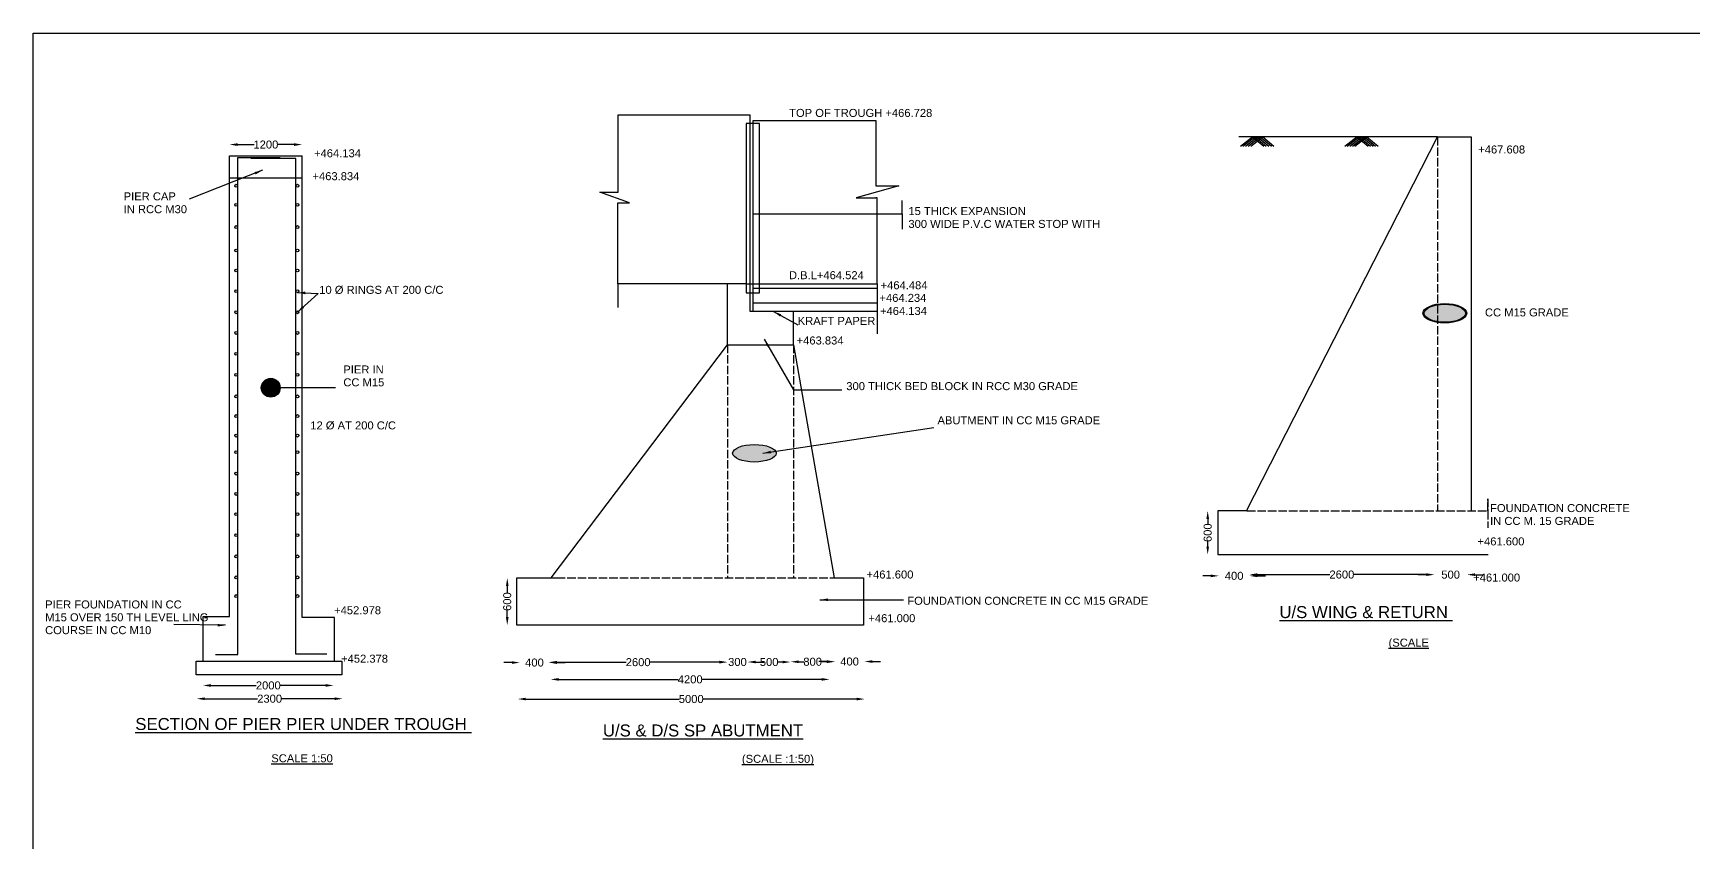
# Model space of a CAD drawing. Header units: millimetres. Extents: x 2521969 to 2670582, y 44348348 to 44439695.
# Drawn here: x 2521969 to 2604996, y 44399223 to 44439695 of the extents above; entities that cross this region are included whole.
import ezdxf

# ---------------------------------------------------------------- set-up
doc = ezdxf.new("R2010")
doc.units = ezdxf.units.MM
doc.header["$MEASUREMENT"] = 0
doc.linetypes.add('ACAD_ISO02W100', pattern=[15, 12, -3])
for name, color, linetype in [('DIMENSION', 7, 'Continuous'), ('DRAWING', 2, 'Continuous'), ('TEXT', 7, 'Continuous')]:
    doc.layers.add(name, color=color, linetype=linetype)
doc.styles.get("Standard").update_dxf_attribs({"font": 'arial.ttf', "height": 400})
doc.dimstyles.get("Standard").update_dxf_attribs({"dimtxt": 400, "dimasz": 400, "dimexe": 0.18, "dimexo": 0.0625, "dimgap": 0.09, "dimtad": 0, "dimdec": 0, "dimzin": 0, "dimdsep": 46, "dimtxsty": 'Standard', "dimcen": 0.09, "dimse1": 1, "dimse2": 1, "dimadec": 0, "dimazin": 0, "dimtfac": 1, "dimtdec": 0, "dimtofl": 0, "dimtmove": 0, "dimatfit": 3, "dimfxl": 1, "dimtolj": 1, "dimtzin": 0, "dimarcsym": 0})
pattern_1 = [(50, (0, 0), (35.86300913, -3.13760675), [3.75, -41.25]), (355, (0, 0), (-6.93756668, 37.609606685), [3, -33]), (100.4514, (2.99, -0.26), (28.925469086, 34.471977103), [3.1870095, -35.0571056]), (46.1842, (0, 10), (53.36205243, -8.275950716), [5.625, -61.875]), (96.6356, (4.447, 9.31), (46.73313528, 48.705893545), [4.7805144, -52.58565]), (351.1842, (0, 10), (46.73309726, 48.705930046), [4.5, -49.5]), (21, (5, 7.5), (29.845352606, -20.130944533), [3.75, -41.25]), (326, (5, 7.5), (12.165766596, 36.257502252), [3, -33]), (71.4514, (7.487, 5.822), (42.01113143, 16.126524835), [3.1870095, -35.0571056]), (37.5, (0, 0), (0.607992766, 16.6446926916), [0, -32.6, 0, -33.5, 0, -33.125]), (7.5, (0, 0), (13.153476872, 19.720585594), [0, -19.1, 0, -31.85, 0, -12.625]), (327.5, (-11.15, 0), (26.6911218086, -1.1277435867), [0, -12.5, 0, -39, 0, -51.75]), (317.5, (-16.15, 0), (29.159308467, 5.005249117), [0, -16.25, 0, -25.9, 0, -36.75])]

# ---------------------------------------------------------------- blocks, each defined once
blk = doc.blocks.new('*D53')
at = {"layer": 'Defpoints', "color": 0, "transparency": 16777216}
for p in [(2535413, 44434127), (2531790, 44433568), (2535413, 44433568)]:
    blk.add_point(p, dxfattribs=at)
at = {"layer": 'DIMENSION', "color": 0, "lineweight": -2, "transparency": 16777216}
for p, q in [((2532190, 44434127), (2533024, 44434127)), ((2535013, 44434127), (2534179, 44434127))]:
    blk.add_line(p, q, dxfattribs=at)
at = {"layer": 'DIMENSION', "color": 0, "transparency": 16777216}
for points in [[(2532190, 44434194), (2532190, 44434060), (2531790, 44434127)], [(2535013, 44434194), (2535013, 44434060), (2535413, 44434127)]]:
    blk.add_solid(points, dxfattribs=at)
at = {"layer": 'DIMENSION', "color": 0, "transparency": 16777216, "insert": (2533602, 44434127), "char_height": 400, "attachment_point": 5}
blk.add_mtext('\\A1;1200', dxfattribs=at)
blk = doc.blocks.new('*D54')
at = {"layer": 'Defpoints', "color": 0, "transparency": 16777216}
for p in [(2530454, 44407142), (2536992, 44407142), (2536992, 44407088)]:
    blk.add_point(p, dxfattribs=at)
at = {"layer": 'DIMENSION', "color": 0, "lineweight": -2, "transparency": 16777216}
for p, q in [((2530854, 44407088), (2533123, 44407088)), ((2536592, 44407088), (2534323, 44407088))]:
    blk.add_line(p, q, dxfattribs=at)
at = {"layer": 'DIMENSION', "color": 0, "transparency": 16777216}
for points in [[(2530854, 44407155), (2530854, 44407021), (2530454, 44407088)], [(2536592, 44407155), (2536592, 44407021), (2536992, 44407088)]]:
    blk.add_solid(points, dxfattribs=at)
at = {"layer": 'DIMENSION', "color": 0, "transparency": 16777216, "insert": (2533723, 44407088), "char_height": 400, "attachment_point": 5}
blk.add_mtext('\\A1;2000', dxfattribs=at)
blk = doc.blocks.new('*D55')
at = {"layer": 'Defpoints', "color": 0, "transparency": 16777216}
for p in [(2530143, 44406492), (2537440, 44406492), (2537440, 44406424)]:
    blk.add_point(p, dxfattribs=at)
at = {"layer": 'DIMENSION', "color": 0, "lineweight": -2, "transparency": 16777216}
for p, q in [((2530543, 44406424), (2533191, 44406424)), ((2537040, 44406424), (2534391, 44406424))]:
    blk.add_line(p, q, dxfattribs=at)
at = {"layer": 'DIMENSION', "color": 0, "transparency": 16777216}
for points in [[(2530543, 44406491), (2530543, 44406357), (2530143, 44406424)], [(2537040, 44406491), (2537040, 44406357), (2537440, 44406424)]]:
    blk.add_solid(points, dxfattribs=at)
at = {"layer": 'DIMENSION', "color": 0, "transparency": 16777216, "insert": (2533791, 44406424), "char_height": 400, "attachment_point": 5}
blk.add_mtext('\\A1;2300', dxfattribs=at)
blk = doc.blocks.new('*D56')
at = {"layer": 'Defpoints', "color": 0, "transparency": 16777216}
for p in [(2546302, 44408557), (2547761, 44408557), (2546302, 44408231)]:
    blk.add_point(p, dxfattribs=at)
at = {"layer": 'DIMENSION', "color": 0, "lineweight": -2, "transparency": 16777216}
for p, q in [((2545902, 44408231), (2545502, 44408231)), ((2548161, 44408231), (2548561, 44408231))]:
    blk.add_line(p, q, dxfattribs=at)
at = {"layer": 'DIMENSION', "color": 0, "transparency": 16777216}
for points in [[(2545902, 44408297), (2545902, 44408164), (2546302, 44408231)], [(2548161, 44408297), (2548161, 44408164), (2547761, 44408231)]]:
    blk.add_solid(points, dxfattribs=at)
at = {"layer": 'DIMENSION', "color": 0, "transparency": 16777216, "insert": (2547031, 44408231), "char_height": 400, "attachment_point": 5}
blk.add_mtext('\\A1;400', dxfattribs=at)
blk = doc.blocks.new('*D57')
at = {"layer": 'Defpoints', "color": 0, "transparency": 16777216}
for p in [(2547761, 44408557), (2556668, 44408557), (2556668, 44408250)]:
    blk.add_point(p, dxfattribs=at)
at = {"layer": 'DIMENSION', "color": 0, "lineweight": -2, "transparency": 16777216}
for p, q in [((2548161, 44408250), (2551614, 44408250)), ((2556268, 44408250), (2552815, 44408250))]:
    blk.add_line(p, q, dxfattribs=at)
at = {"layer": 'DIMENSION', "color": 0, "transparency": 16777216}
for points in [[(2548161, 44408316), (2548161, 44408183), (2547761, 44408250)], [(2556268, 44408316), (2556268, 44408183), (2556668, 44408250)]]:
    blk.add_solid(points, dxfattribs=at)
at = {"layer": 'DIMENSION', "color": 0, "transparency": 16777216, "insert": (2552215, 44408250), "char_height": 400, "attachment_point": 5}
blk.add_mtext('\\A1;2600', dxfattribs=at)
blk = doc.blocks.new('*D58')
at = {"layer": 'Defpoints', "color": 0, "transparency": 16777216}
for p in [(2556668, 44408250), (2557691, 44408260), (2557691, 44408250)]:
    blk.add_point(p, dxfattribs=at)
at = {"layer": 'DIMENSION', "color": 0, "lineweight": -2, "transparency": 16777216}
for p, q in [((2556268, 44408260), (2555868, 44408260)), ((2558091, 44408260), (2558491, 44408260))]:
    blk.add_line(p, q, dxfattribs=at)
at = {"layer": 'DIMENSION', "color": 0, "transparency": 16777216}
for points in [[(2556268, 44408326), (2556268, 44408193), (2556668, 44408260)], [(2558091, 44408326), (2558091, 44408193), (2557691, 44408260)]]:
    blk.add_solid(points, dxfattribs=at)
at = {"layer": 'DIMENSION', "color": 0, "transparency": 16777216, "insert": (2557180, 44408260), "char_height": 400, "attachment_point": 5}
blk.add_mtext('\\A1;300', dxfattribs=at)
blk = doc.blocks.new('*D59')
at = {"layer": 'Defpoints', "color": 0, "transparency": 16777216}
for p in [(2557691, 44408260), (2559839, 44408260), (2559839, 44408259)]:
    blk.add_point(p, dxfattribs=at)
at = {"layer": 'DIMENSION', "color": 0, "lineweight": -2, "transparency": 16777216}
for p, q in [((2558091, 44408259), (2558323, 44408259)), ((2559439, 44408259), (2559206, 44408259))]:
    blk.add_line(p, q, dxfattribs=at)
at = {"layer": 'DIMENSION', "color": 0, "transparency": 16777216}
for points in [[(2558091, 44408326), (2558091, 44408193), (2557691, 44408259)], [(2559439, 44408326), (2559439, 44408193), (2559839, 44408259)]]:
    blk.add_solid(points, dxfattribs=at)
at = {"layer": 'DIMENSION', "color": 0, "transparency": 16777216, "insert": (2558765, 44408259), "char_height": 400, "attachment_point": 5}
blk.add_mtext('\\A1;500', dxfattribs=at)
blk = doc.blocks.new('*D60')
at = {"layer": 'Defpoints', "color": 0, "transparency": 16777216}
for p in [(2559839, 44408259), (2562041, 44408271), (2562041, 44408259)]:
    blk.add_point(p, dxfattribs=at)
at = {"layer": 'DIMENSION', "color": 0, "lineweight": -2, "transparency": 16777216}
for p, q in [((2560239, 44408271), (2560498, 44408271)), ((2561641, 44408271), (2561381, 44408271))]:
    blk.add_line(p, q, dxfattribs=at)
at = {"layer": 'DIMENSION', "color": 0, "transparency": 16777216}
for points in [[(2560239, 44408338), (2560239, 44408205), (2559839, 44408271)], [(2561641, 44408338), (2561641, 44408205), (2562041, 44408271)]]:
    blk.add_solid(points, dxfattribs=at)
at = {"layer": 'DIMENSION', "color": 0, "transparency": 16777216, "insert": (2560940, 44408271), "char_height": 400, "attachment_point": 5}
blk.add_mtext('\\A1;800', dxfattribs=at)
blk = doc.blocks.new('*D61')
at = {"layer": 'Defpoints', "color": 0, "transparency": 16777216}
for p in [(2562041, 44408271), (2563532, 44408283), (2563532, 44408271)]:
    blk.add_point(p, dxfattribs=at)
at = {"layer": 'DIMENSION', "color": 0, "lineweight": -2, "transparency": 16777216}
for p, q in [((2561641, 44408283), (2561241, 44408283)), ((2563932, 44408283), (2564332, 44408283))]:
    blk.add_line(p, q, dxfattribs=at)
at = {"layer": 'DIMENSION', "color": 0, "transparency": 16777216}
for points in [[(2561641, 44408350), (2561641, 44408216), (2562041, 44408283)], [(2563932, 44408350), (2563932, 44408216), (2563532, 44408283)]]:
    blk.add_solid(points, dxfattribs=at)
at = {"layer": 'DIMENSION', "color": 0, "transparency": 16777216, "insert": (2562786, 44408283), "char_height": 400, "attachment_point": 5}
blk.add_mtext('\\A1;400', dxfattribs=at)
blk = doc.blocks.new('*D62')
at = {"layer": 'Defpoints', "color": 0, "transparency": 16777216}
for p in [(2547847, 44407417), (2547847, 44407391), (2561787, 44407273)]:
    blk.add_point(p, dxfattribs=at)
at = {"layer": 'DIMENSION', "color": 0, "lineweight": -2, "transparency": 16777216}
for p, q in [((2548247, 44407391), (2554212, 44407391)), ((2561387, 44407391), (2555422, 44407391))]:
    blk.add_line(p, q, dxfattribs=at)
at = {"layer": 'DIMENSION', "color": 0, "transparency": 16777216}
for points in [[(2548247, 44407458), (2548247, 44407325), (2547847, 44407391)], [(2561387, 44407458), (2561387, 44407325), (2561787, 44407391)]]:
    blk.add_solid(points, dxfattribs=at)
at = {"layer": 'DIMENSION', "color": 0, "transparency": 16777216, "insert": (2554817, 44407391), "char_height": 400, "attachment_point": 5}
blk.add_mtext('\\A1;4200', dxfattribs=at)
blk = doc.blocks.new('*D63')
at = {"layer": 'Defpoints', "color": 0, "transparency": 16777216}
for p in [(2546197, 44406525), (2563542, 44406525), (2563542, 44406409)]:
    blk.add_point(p, dxfattribs=at)
at = {"layer": 'DIMENSION', "color": 0, "lineweight": -2, "transparency": 16777216}
for p, q in [((2546597, 44406409), (2554273, 44406409)), ((2563142, 44406409), (2555466, 44406409))]:
    blk.add_line(p, q, dxfattribs=at)
at = {"layer": 'DIMENSION', "color": 0, "transparency": 16777216}
for points in [[(2546597, 44406475), (2546597, 44406342), (2546197, 44406409)], [(2563142, 44406475), (2563142, 44406342), (2563542, 44406409)]]:
    blk.add_solid(points, dxfattribs=at)
at = {"layer": 'DIMENSION', "color": 0, "transparency": 16777216, "insert": (2554869, 44406409), "char_height": 400, "attachment_point": 5}
blk.add_mtext('\\A1;5000', dxfattribs=at)
blk = doc.blocks.new('*D64')
at = {"layer": 'Defpoints', "color": 0, "transparency": 16777216}
for p in [(2546158, 44412460), (2545671, 44410102), (2546158, 44410102)]:
    blk.add_point(p, dxfattribs=at)
at = {"layer": 'DIMENSION', "color": 0, "lineweight": -2, "transparency": 16777216}
for p, q in [((2545671, 44412060), (2545671, 44411724)), ((2545671, 44410502), (2545671, 44410839))]:
    blk.add_line(p, q, dxfattribs=at)
at = {"layer": 'DIMENSION', "color": 0, "transparency": 16777216}
for points in [[(2545604, 44412060), (2545737, 44412060), (2545671, 44412460)], [(2545604, 44410502), (2545737, 44410502), (2545671, 44410102)]]:
    blk.add_solid(points, dxfattribs=at)
at = {"layer": 'DIMENSION', "color": 0, "transparency": 16777216, "insert": (2545671, 44411281), "char_height": 400, "attachment_point": 5, "rotation": 90}
blk.add_mtext('\\A1;600', dxfattribs=at)
blk = doc.blocks.new('*D65')
at = {"layer": 'Defpoints', "color": 0, "transparency": 16777216}
for p in [(2580692, 44415812), (2581198, 44415812), (2581198, 44413634)]:
    blk.add_point(p, dxfattribs=at)
at = {"layer": 'DIMENSION', "color": 0, "lineweight": -2, "transparency": 16777216}
for p, q in [((2580692, 44415412), (2580692, 44415165)), ((2580692, 44414034), (2580692, 44414280))]:
    blk.add_line(p, q, dxfattribs=at)
at = {"layer": 'DIMENSION', "color": 0, "transparency": 16777216}
for points in [[(2580626, 44415412), (2580759, 44415412), (2580692, 44415812)], [(2580626, 44414034), (2580759, 44414034), (2580692, 44413634)]]:
    blk.add_solid(points, dxfattribs=at)
at = {"layer": 'DIMENSION', "color": 0, "transparency": 16777216, "insert": (2580692, 44414723), "char_height": 400, "attachment_point": 5, "rotation": 90}
blk.add_mtext('\\A1;600', dxfattribs=at)
blk = doc.blocks.new('*D66')
at = {"layer": 'Defpoints', "color": 0, "transparency": 16777216}
for p in [(2581247, 44412567), (2581247, 44412531), (2582781, 44412531)]:
    blk.add_point(p, dxfattribs=at)
at = {"layer": 'DIMENSION', "color": 0, "lineweight": -2, "transparency": 16777216}
for p, q in [((2580847, 44412567), (2580447, 44412567)), ((2583181, 44412567), (2583581, 44412567))]:
    blk.add_line(p, q, dxfattribs=at)
at = {"layer": 'DIMENSION', "color": 0, "transparency": 16777216}
for points in [[(2580847, 44412633), (2580847, 44412500), (2581247, 44412567)], [(2583181, 44412633), (2583181, 44412500), (2582781, 44412567)]]:
    blk.add_solid(points, dxfattribs=at)
at = {"layer": 'DIMENSION', "color": 0, "transparency": 16777216, "insert": (2582014, 44412567), "char_height": 400, "attachment_point": 5}
blk.add_mtext('\\A1;400', dxfattribs=at)
blk = doc.blocks.new('*D67')
at = {"layer": 'Defpoints', "color": 0, "transparency": 16777216}
for p in [(2582781, 44412567), (2592020, 44412631), (2592020, 44412567)]:
    blk.add_point(p, dxfattribs=at)
at = {"layer": 'DIMENSION', "color": 0, "lineweight": -2, "transparency": 16777216}
for p, q in [((2583181, 44412631), (2586800, 44412631)), ((2591620, 44412631), (2588000, 44412631))]:
    blk.add_line(p, q, dxfattribs=at)
at = {"layer": 'DIMENSION', "color": 0, "transparency": 16777216}
for points in [[(2583181, 44412697), (2583181, 44412564), (2582781, 44412631)], [(2591620, 44412697), (2591620, 44412564), (2592020, 44412631)]]:
    blk.add_solid(points, dxfattribs=at)
at = {"layer": 'DIMENSION', "color": 0, "transparency": 16777216, "insert": (2587400, 44412631), "char_height": 400, "attachment_point": 5}
blk.add_mtext('\\A1;2600', dxfattribs=at)
blk = doc.blocks.new('*D68')
at = {"layer": 'Defpoints', "color": 0, "transparency": 16777216}
for p in [(2592020, 44412631), (2593657, 44412631), (2593657, 44412626)]:
    blk.add_point(p, dxfattribs=at)
at = {"layer": 'DIMENSION', "color": 0, "lineweight": -2, "transparency": 16777216}
for p, q in [((2591620, 44412626), (2591220, 44412626)), ((2594057, 44412626), (2594457, 44412626))]:
    blk.add_line(p, q, dxfattribs=at)
at = {"layer": 'DIMENSION', "color": 0, "transparency": 16777216}
for points in [[(2591620, 44412692), (2591620, 44412559), (2592020, 44412626)], [(2594057, 44412692), (2594057, 44412559), (2593657, 44412626)]]:
    blk.add_solid(points, dxfattribs=at)
at = {"layer": 'DIMENSION', "color": 0, "transparency": 16777216, "insert": (2592838, 44412626), "char_height": 400, "attachment_point": 5}
blk.add_mtext('\\A1;500', dxfattribs=at)

msp = doc.modelspace()

# ---------------------------------------------------------------- hatches: boundary and pattern name
at = {"layer": 'DIMENSION'}
h = msp.add_hatch(dxfattribs=at)
h.set_pattern_fill('AR-CONC', color=0, scale=5, style=0)
h.set_pattern_definition([(50, (-24640.996, 1023.648), (35.86300913, -3.13760675), [3.75, -41.25]), (355, (-24640.996, 1023.648), (-6.93756668, 37.609606685), [3, -33]), (100.4514, (-24638.007, 1023.386), (28.925469086, 34.471977103), [3.1870095, -35.0571056]), (46.1842, (-24640.996, 1033.65), (53.36205243, -8.275950716), [5.625, -61.875]), (96.6356, (-24636.55, 1032.96), (46.73313528, 48.705893545), [4.7805144, -52.58565]), (351.1842, (-24640.996, 1033.65), (46.73309726, 48.705930046), [4.5, -49.5]), (21, (-24635.996, 1031.148), (29.845352606, -20.130944533), [3.75, -41.25]), (326, (-24635.996, 1031.148), (12.165766596, 36.257502252), [3, -33]), (71.4514, (-24633.51, 1029.47), (42.01113143, 16.126524835), [3.1870095, -35.0571056]), (37.5, (-24640.996, 1023.648), (0.607992766, 16.6446926916), [0, -32.6, 0, -33.5, 0, -33.125]), (7.5, (-24640.996, 1023.648), (13.153476872, 19.720585594), [0, -19.1, 0, -31.85, 0, -12.625]), (327.5, (-24652.146, 1023.648), (26.6911218086, -1.1277435867), [0, -12.5, 0, -39, 0, -51.75]), (317.5, (-24657.146, 1023.648), (29.159308467, 5.005249117), [0, -16.25, 0, -25.9, 0, -36.75])])
edge = h.paths.add_edge_path()
edge.add_ellipse((2592547.1, 44425695.9), major_axis=(-1093.5, 0), ratio=0.4444512, start_angle=59.137011, end_angle=300.862989)
edge.add_line((2591986.2, 44426113.1), (2591986.2, 44425278.7))
edge = h.paths.add_edge_path()
edge.add_ellipse((2592547.1, 44425695.9), major_axis=(-1093.5, 0), ratio=0.4444512, start_angle=300.862989, end_angle=419.137011)
edge.add_line((2591986.2, 44425278.7), (2591986.2, 44426113.1))
h = msp.add_hatch(dxfattribs=at)
h.set_pattern_fill('AR-CONC', color=0, scale=5, style=0)
h.set_pattern_definition(pattern_1)
h.paths.add_polyline_path([(2534315.7, 44421971.1, 1), (2533373.4, 44421971.1, 1)])
h = msp.add_hatch(dxfattribs=at)
h.set_pattern_fill('AR-CONC', color=0, scale=5, style=0)
h.set_pattern_definition(pattern_1)
edge = h.paths.add_edge_path()
edge.add_ellipse((2558026.1, 44418696.1), major_axis=(-1087, 0), ratio=0.4024228, start_angle=0, end_angle=360)

# ---------------------------------------------------------------- linework, layer by layer
at = {"layer": 'DIMENSION', "color": 0}
msp.add_lwpolyline([(2670582.2, 44348348), (2521969.3, 44348348), (2521969.3, 44439694.6), (2670582.2, 44439694.6)], close=True, dxfattribs=at)
at = {"layer": 'DIMENSION'}
for points in [[(2582338.9, 44434047.6), (2582939.9, 44434506.9), (2583503.1, 44434051)], [(2582448.8, 44434047.6), (2583049.8, 44434506.9), (2583613, 44434051)], [(2582586.2, 44434047.6), (2583187.2, 44434506.9), (2583750.4, 44434051)], [(2582713.2, 44434047.6), (2583314.2, 44434506.9), (2583877.5, 44434051)], [(2582840.3, 44434047.6), (2583441.3, 44434506.9), (2584004.6, 44434051)], [(2587551.1, 44434047.6), (2588152.1, 44434506.9), (2588715.3, 44434051)], [(2587661, 44434047.6), (2588262, 44434506.9), (2588825.2, 44434051)], [(2587798.4, 44434047.6), (2588399.4, 44434506.9), (2588962.6, 44434051)], [(2587925.4, 44434047.6), (2588526.5, 44434506.9), (2589089.7, 44434051)], [(2588052.5, 44434047.6), (2588653.5, 44434506.9), (2589216.8, 44434051)]]:
    msp.add_lwpolyline(points, dxfattribs=at)
at = {"layer": 'DIMENSION', "color": 0}
msp.add_ellipse((2592547.1, 44425695.9), major_axis=(-1093.5, 0), ratio=0.4444512, dxfattribs=at)
at = {"layer": 'DRAWING', "color": 0}
for points in [[(2551193.2, 44427166.6), (2551193.2, 44431220.2), (2551785.1, 44431220.2), (2550305.5, 44431747.2), (2551216.9, 44431747.2), (2551216.9, 44435610), (2557814.2, 44435610)], [(2557610.3, 44435181.9), (2557610.3, 44427166.6), (2556682.2, 44427166.6)], [(2557610.3, 44427166.6), (2557610.3, 44426718.7), (2558277.1, 44426718.7), (2558277.1, 44435181.9), (2557610.3, 44435181.9)], [(2558277.1, 44435181.9), (2557610.3, 44435181.9)], [(2564164.8, 44425780.2), (2557814.2, 44425780.2), (2557814.2, 44435550.9), (2557814.2, 44435610)], [(2557972.4, 44425780.2), (2557972.4, 44435327.1), (2564100.3, 44435327.1), (2564100.3, 44432064.5), (2565244.6, 44432064.5), (2563123.6, 44431457.3), (2564100.3, 44431457.3)], [(2582635.2, 44415811.6), (2592184.4, 44434506.9), (2582241.8, 44434506.9)], [(2592184.4, 44434506.9), (2593865.5, 44434506.9), (2593865.5, 44415811.6)], [(2530463.6, 44408303.1), (2530463.6, 44410539.4), (2531790, 44410539.4), (2531790, 44433568.3), (2535413.3, 44433568.3)], [(2531079.7, 44408643.4), (2532198.5, 44408643.4), (2532198.5, 44433481), (2533123, 44433481), (2534318.4, 44433481)], [(2536645.4, 44408644.5), (2535092.9, 44408644.5), (2535092.9, 44433435.1), (2532855.9, 44433435.1)], [(2537037.5, 44408303.1), (2537037.5, 44410481.7), (2535413.3, 44410481.7), (2535413.3, 44433568.3)], [(2531790, 44432463.4), (2535413.3, 44432463.4)], [(2557972.4, 44430664.1), (2565410.2, 44430664.1), (2565410.2, 44431326.6)], [(2564164.8, 44427166.6), (2564164.8, 44431457.3), (2564100.3, 44431457.3)], [(2565410.2, 44430664.1), (2565410.2, 44429904.5)], [(2556682.2, 44424124.5), (2556682.2, 44427166.6), (2551193.2, 44427166.6), (2551193.2, 44425985.2)], [(2557610.3, 44427166.6), (2564164.8, 44427166.6), (2564164.8, 44424660.7)], [(2557972.4, 44426955.4), (2564164.8, 44426955.4)], [(2557972.4, 44426223.3), (2564164.8, 44426223.3)], [(2559987.5, 44424124.5), (2559987.5, 44425780.2)], [(2547867.1, 44412460), (2556682.2, 44424124.5), (2559987.5, 44424124.5), (2562023.8, 44412460)], [(2582655.4, 44415811.6), (2581198.3, 44415811.6), (2581198.3, 44413634.1), (2594712.4, 44413634.1)], [(2546157.8, 44412460), (2548148.5, 44412460)], [(2561931.2, 44412460), (2563484.7, 44412460), (2563484.7, 44410102.3), (2546157.8, 44410102.3), (2546157.8, 44412460)]]:
    msp.add_lwpolyline(points, dxfattribs=at)
at = {"layer": 'DRAWING', "color": 0, "linetype": 'ACAD_ISO02W100', "ltscale": 35}
for points in [[(2592184.4, 44434506.9), (2592184.4, 44415811.6)], [(2556682.2, 44424124.5), (2556682.2, 44412460)], [(2559987.5, 44424124.5), (2559987.5, 44412460)], [(2582655.4, 44415811.6), (2594700, 44415811.6), (2594700, 44416417.8), (2594700, 44415811.6), (2594700, 44414965.6)], [(2548148.5, 44412460), (2561931.2, 44412460)]]:
    msp.add_lwpolyline(points, dxfattribs=at)
at = {"layer": 'DRAWING', "color": 0}
msp.add_lwpolyline([(2530116.4, 44408303.1), (2537394.8, 44408303.1), (2537394.8, 44407623.8), (2530116.4, 44407623.8)], close=True, dxfattribs=at)
for centre, radius in [((2532119.1, 44432070.2), 70.8), ((2535175.2, 44432070.2), 70.8), ((2532119.1, 44431111.5), 70.8), ((2535175.2, 44431111.5), 70.8), ((2532119.1, 44430006.6), 70.8), ((2535175.2, 44430006.6), 70.8), ((2532119.1, 44428828.8), 70.8), ((2535175.2, 44428828.8), 70.8), ((2532119.1, 44427834.8), 70.8), ((2535175.2, 44427834.8), 70.8), ((2532119.1, 44426798.8), 70.8), ((2535175.2, 44426798.8), 70.8), ((2532119.1, 44425745.1), 70.8), ((2535175.2, 44425745.1), 70.8), ((2532119.1, 44424710.6), 70.8), ((2535175.2, 44424710.6), 70.8), ((2532119.1, 44423669.5), 70.8), ((2535175.2, 44423669.5), 70.8), ((2532119.1, 44422616.6), 70.8), ((2533844.5, 44421971.1), 471.2), ((2535175.2, 44422616.6), 70.8), ((2532119.1, 44421541.4), 70.8), ((2535175.2, 44421541.4), 70.8), ((2532119.1, 44420557.8), 70.8), ((2535175.2, 44420557.8), 70.8), ((2532119.1, 44419579.3), 70.8), ((2535175.2, 44419579.3), 70.8), ((2532119.1, 44418752.4), 70.8), ((2535175.2, 44418752.4), 70.8), ((2532119.1, 44417678.2), 70.8), ((2535175.2, 44417678.2), 70.8), ((2532119.1, 44416662.8), 70.8), ((2535175.2, 44416662.8), 70.8), ((2532119.1, 44415652.6), 70.8), ((2535175.2, 44415652.6), 70.8), ((2532119.1, 44414598.3), 70.8), ((2535175.2, 44414598.3), 70.8), ((2532119.1, 44413540.6), 70.8), ((2535175.2, 44413540.6), 70.8), ((2532119.1, 44412492.6), 70.8), ((2535175.2, 44412492.6), 70.8), ((2532119.1, 44411557.3), 70.8), ((2535175.2, 44411557.3), 70.8)]:
    msp.add_circle(centre, radius, dxfattribs=at)
for centre, major_axis, ratio in [((2592547.1, 44425695.9), (-1032.6, 0), 0.4393443), ((2558026.1, 44418696.1), (-1087, 0), 0.4024228)]:
    msp.add_ellipse(centre, major_axis=major_axis, ratio=ratio, dxfattribs=at)

# ---------------------------------------------------------------- texts
at = {"layer": 'TEXT', "color": 0}
for s, height, p in [('TOP OF TROUGH +466.728', 400, (2559765.7, 44435510.2)), ('+467.608', 400, (2594216.8, 44433682.5)), ('+464.134', 400, (2536011.1, 44433493.6)), ('+463.834', 400, (2535932, 44432347.1)), ('PIER CAP ', 400, (2526492.6, 44431338.9)), ('IN RCC M30', 400, (2526492.6, 44430696.3)), ('15 THICK EXPANSION ', 400, (2565727.2, 44430604)), ('300 WIDE P.V.C WATER STOP WITH', 400, (2565727.2, 44429961.4)), ('D.B.L+464.524', 400, (2559754.9, 44427398.5)), ('10 Ø RINGS AT 200 C/C', 400, (2536271.5, 44426665.7)), ('+464.234', 400, (2564280, 44426263.2)), ('+464.484', 400, (2564336.9, 44426894.1)), ('+464.134', 400, (2564308.1, 44425609.4)), ('CC M15 GRADE', 400, (2594554.4, 44425536.9)), ('KRAFT PAPER', 400, (2560193.6, 44425114.3)), ('+463.834', 400, (2560137.5, 44424133.5)), ('CC M15', 400, (2537474.6, 44422041.7)), ('PIER IN ', 400, (2537474.6, 44422684.3)), ('300 THICK BED BLOCK IN RCC M30 GRADE', 400, (2562623.7, 44421851.3)), ('12 Ø AT 200 C/C', 400, (2535823.1, 44419888.4)), ('ABUTMENT IN CC M15 GRADE ', 400, (2567181.4, 44420144)), ('FOUNDATION CONCRETE', 400, (2594811.4, 44415755.4)), ('IN CC M. 15 GRADE', 400, (2594811.4, 44415112.8)), ('+461.600', 400, (2594181.3, 44414089.8)), ('+461.600', 400, (2563633.3, 44412434.6)), ('+461.000', 400, (2593965.9, 44412282.6)), ('PIER FOUNDATION IN CC ', 400, (2522564.2, 44410937.5)), ('+452.978', 400, (2537013.5, 44410647.5)), ('FOUNDATION CONCRETE IN CC M15 GRADE', 400, (2565672.8, 44411121.2)), ('%%UU/S WING & RETURN ', 600, (2584274.6, 44410455.8)), ('COURSE IN CC M10', 400, (2522564.2, 44409652.4)), ('M15 OVER 150 TH LEVEL LING', 400, (2522564.2, 44410294.9)), ('+461.000', 400, (2563727.2, 44410250)), ('%%U(SCALE', 400, (2589735.4, 44409029.8)), ('+452.378', 400, (2537362.4, 44408227)), ('%%USECTION OF PIER PIER UNDER TROUGH ', 600, (2527072.9, 44404861.3)), ('%%UU/S & D/S SP ABUTMENT', 600, (2550452, 44404537.8)), ('%%USCALE 1:50', 400, (2533872.5, 44403246.6)), ('%%U(SCALE :1:50)', 400, (2557403.8, 44403220.5))]:
    msp.add_text(s, height=height, dxfattribs=at).set_placement(p)

# ---------------------------------------------------------------- dimensions: what is measured, and where the dimension line sits
at = {"layer": 'DIMENSION', "color": 0}
for base, p1, p2, text, picture, middle in [((2535413.3, 44434127.1), (2531790, 44433568.3), (2535413.3, 44433568.3), '1200', '*D53', (2533601.6, 44434127.1)), ((2581247.3, 44412566.6), (2582780.5, 44412530.6), (2581247.3, 44412530.6), '400', '*D66', (2582013.9, 44412566.6)), ((2592019.5, 44412630.6), (2582780.5, 44412566.6), (2592019.5, 44412566.6), '2600', '*D67', (2587400, 44412630.6)), ((2593657, 44412625.7), (2592019.5, 44412630.6), (2593657, 44412630.6), '500', '*D68', (2592838.3, 44412625.7)), ((2546301.8, 44408230.6), (2547760.8, 44408556.6), (2546301.8, 44408556.6), '400', '*D56', (2547031.3, 44408230.6)), ((2556668.3, 44408249.8), (2547760.8, 44408556.6), (2556668.3, 44408556.6), '2600', '*D57', (2552214.5, 44408249.8)), ((2557690.9, 44408259.7), (2556668.3, 44408249.8), (2557690.9, 44408249.8), '300', '*D58', (2557179.6, 44408259.7)), ((2559838.7, 44408259.4), (2557690.9, 44408259.7), (2559838.7, 44408259.7), '500', '*D59', (2558764.8, 44408259.4)), ((2562040.5, 44408271.2), (2559838.7, 44408259.4), (2562040.5, 44408259.4), '800', '*D60', (2560939.6, 44408271.2)), ((2563532.1, 44408283), (2562040.5, 44408271.2), (2563532.1, 44408271.2), '400', '*D61', (2562786.3, 44408283)), ((2547847, 44407391.3), (2561787, 44407272.7), (2547847, 44407417.2), '4200', '*D62', (2554817, 44407391.3)), ((2537439.9, 44406424.1), (2530142.5, 44406491.8), (2537439.9, 44406491.8), '2300', '*D55', (2533791.2, 44406424.1)), ((2536992.3, 44407088), (2530454.5, 44407142.2), (2536992.3, 44407142.2), '2000', '*D54', (2533723.4, 44407088)), ((2563541.5, 44406408.7), (2546197.2, 44406524.9), (2563541.5, 44406524.9), '5000', '*D63', (2554869.4, 44406408.7))]:
    dim = msp.add_linear_dim(base=base, p1=p1, p2=p2, text=text, dimstyle='Standard', dxfattribs=at)
    dim.commit()
    dim.dimension.update_dxf_attribs({"geometry": picture, "text_midpoint": middle})
for base, p1, p2, picture, middle in [((2580692.4, 44415811.6), (2581198.3, 44413634.1), (2581198.3, 44415811.6), '*D65', (2580692.4, 44414722.8)), ((2545670.8, 44410102.3), (2546157.8, 44412460), (2546157.8, 44410102.3), '*D64', (2545670.8, 44411281.2))]:
    dim = msp.add_linear_dim(base=base, p1=p1, p2=p2, angle=90, text='600', dimstyle='Standard', dxfattribs=at)
    dim.commit()
    dim.dimension.update_dxf_attribs({"geometry": picture, "text_midpoint": middle})

# ---------------------------------------------------------------- leaders
for points in [[(2533434.6, 44432840.8), (2529761.1, 44431392.1)], [(2535175.2, 44426728.1), (2536215.1, 44426679.5)], [(2535175.2, 44425745.1), (2536215.1, 44426679.5)], [(2558988.9, 44425780.2), (2560193.6, 44425114.3)], [(2558518.4, 44424402.4), (2559987.5, 44421873.5), (2562394.3, 44421873.5)], [(2533821.9, 44421988.2), (2537075.3, 44421988.2)], [(2558451.1, 44418694.7), (2566998.3, 44419985.1)], [(2561302, 44411370.1), (2565482, 44411370.1)], [(2531591.5, 44410093.9), (2529000.3, 44410134.1)]]:
    msp.add_leader(points, dimstyle='Standard', override={"dimgap": 0.09, "dimtad": 0}, dxfattribs=at)

doc.saveas('drawing.dxf')
